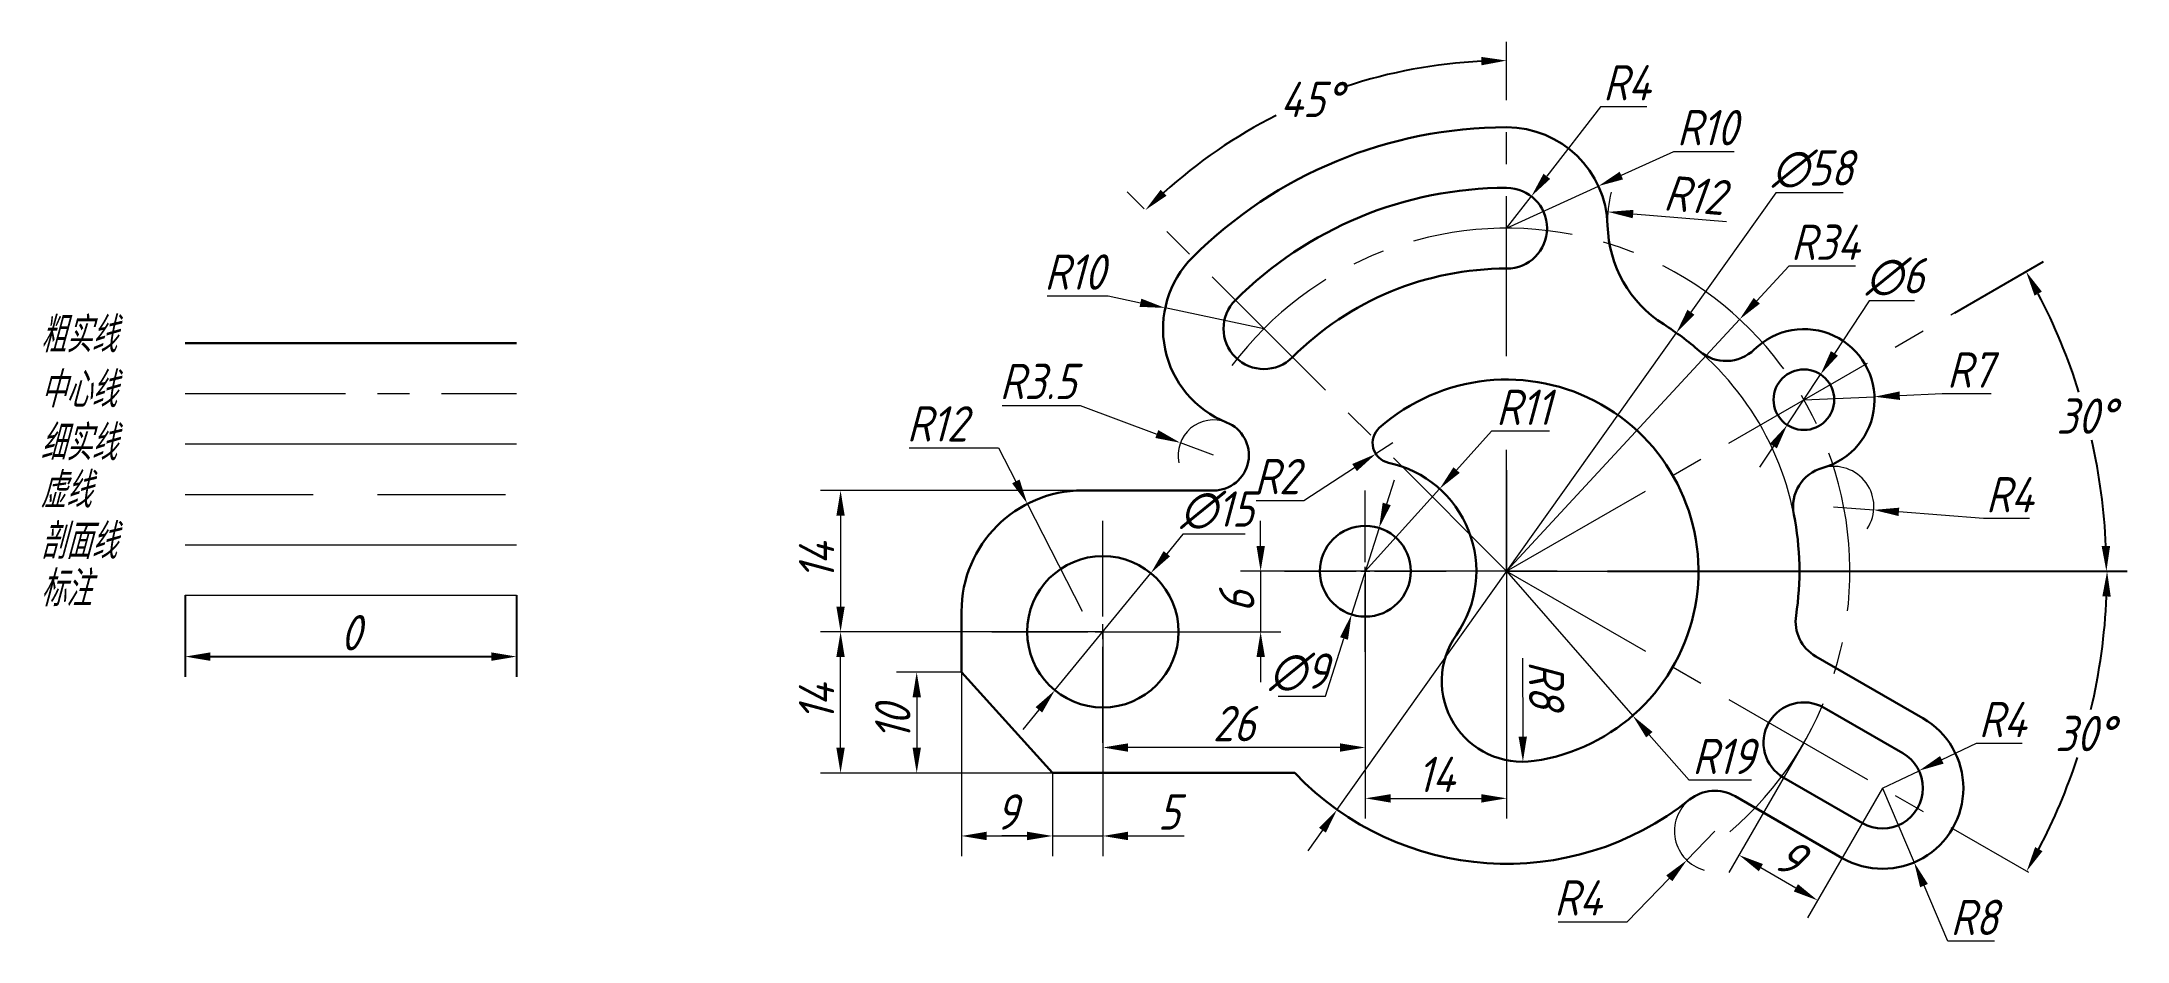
# Model space of a CAD drawing. Header units: millimetres. Extents: x 214 to 420, y 195 to 284.
import ezdxf

# ---------------------------------------------------------------- set-up
doc = ezdxf.new("R2010")
doc.units = ezdxf.units.MM
doc.linetypes.add('CENTER', pattern=[50.8, 31.75, -6.35, 6.35, -6.35])
doc.linetypes.add('DASHED', pattern=[19.05, 12.7, -6.35])
for name, color, linetype, lineweight in [('中心线', 1, 'CENTER', 15), ('中心线 @ 1', 1, 'CENTER', 15), ('剖面线', 8, 'Continuous', 15), ('剖面线 @ 1', 8, 'Continuous', 15), ('标注', 3, 'Continuous', 15), ('标注 @ 1', 3, 'Continuous', 15), ('粗实线', 2, 'Continuous', 30), ('粗实线 @ 1', 2, 'Continuous', 30), ('细实线', 4, 'Continuous', 15), ('细实线 @ 1', 4, 'Continuous', 15), ('虚线', 6, 'DASHED', 15), ('虚线 @ 1', 6, 'DASHED', 15)]:
    doc.layers.add(name, color=color, linetype=linetype, lineweight=lineweight)
doc.styles.add('GB3.5', font='gbeitc.shx', dxfattribs={"bigfont": 'gbcbig.shx'})
doc.dimstyles.new('参数化', dxfattribs={"dimtxt": 3.5, "dimasz": 2.5, "dimexe": 2, "dimexo": 0, "dimtad": 1, "dimtoh": 1, "dimdec": 3, "dimdsep": 46, "dimtxsty": 'GB3.5', "dimcen": 2.5, "dimclrd": 3, "dimclre": 3, "dimclrt": 256, "dimadec": 3, "dimazin": 2, "dimtfac": 1, "dimtdec": 3, "dimtmove": 0, "dimatfit": 3, "dimfxl": 0, "dimlwd": 15, "dimlwe": 15, "dimarcsym": 0})
doc.dimstyles.new('角度', dxfattribs={"dimtxt": 3.5, "dimasz": 2.5, "dimexe": 2, "dimexo": 0, "dimtad": 1, "dimtih": 1, "dimtoh": 1, "dimdec": 3, "dimdsep": 46, "dimtxsty": 'GB3.5', "dimcen": 2.5, "dimadec": 3, "dimazin": 2, "dimtfac": 1, "dimtdec": 3, "dimtmove": 0, "dimatfit": 3, "dimfxl": 0, "dimarcsym": 0})

# ---------------------------------------------------------------- blocks, each defined once
blk = doc.blocks.new('*D3')
at = {"layer": 'Defpoints', "color": 0, "transparency": 16777216}
for p in [(227.74, 229.28), (260.57, 229.28), (260.57, 223.2)]:
    blk.add_point(p, dxfattribs=at)
at = {"layer": '标注', "color": 0, "lineweight": -2, "transparency": 16777216}
for p, q in [((227.74, 229.28), (227.74, 221.2)), ((260.57, 229.28), (260.57, 221.2)), ((230.24, 223.2), (258.07, 223.2))]:
    blk.add_line(p, q, dxfattribs=at)
at = {"layer": '标注', "color": 0, "transparency": 16777216}
for points in [[(230.24, 223.62), (230.24, 222.78), (227.74, 223.2)], [(258.07, 223.62), (258.07, 222.78), (260.57, 223.2)]]:
    blk.add_solid(points, dxfattribs=at)
at = {"layer": '标注', "color": 0, "transparency": 16777216, "insert": (244.15, 225.57), "char_height": 3.5, "attachment_point": 5, "style": 'GB3.5'}
blk.add_mtext('0', dxfattribs=at)
blk = doc.blocks.new('*D6')
at = {"layer": 'Defpoints', "color": 0, "transparency": 16777216}
for p in [(381.73, 256.63), (358.65, 231.66)]:
    blk.add_point(p, dxfattribs=at)
at = {"layer": '标注', "color": 3, "linetype": 'Continuous', "lineweight": 15, "transparency": 16777216}
for p, q in [((386.59, 261.89), (383.43, 258.47)), ((393.2, 261.89), (386.59, 261.89)), ((358.65, 231.66), (381.73, 256.63))]:
    blk.add_line(p, q, dxfattribs=at)
at = {"layer": '标注', "color": 3, "transparency": 16777216}
blk.add_solid([(383.12, 258.75), (383.73, 258.18), (381.73, 256.63)], dxfattribs=at)
at = {"layer": '标注', "transparency": 16777216, "insert": (390.21, 264.27), "char_height": 3.5, "attachment_point": 5, "style": 'GB3.5'}
blk.add_mtext('R34', dxfattribs=at)
blk = doc.blocks.new('*D7')
at = {"layer": 'Defpoints', "color": 0, "transparency": 16777216}
for p in [(399.5, 211.89), (395.89, 210.16)]:
    blk.add_point(p, dxfattribs=at)
at = {"layer": '标注', "color": 3, "linetype": 'Continuous', "lineweight": 15, "transparency": 16777216}
for p, q in [((405.16, 214.59), (401.76, 212.96)), ((409.72, 214.59), (405.16, 214.59)), ((395.89, 210.16), (399.5, 211.89))]:
    blk.add_line(p, q, dxfattribs=at)
at = {"layer": '标注', "color": 3, "transparency": 16777216}
blk.add_solid([(401.58, 213.34), (401.94, 212.59), (399.5, 211.89)], dxfattribs=at)
at = {"layer": '标注', "transparency": 16777216, "insert": (407.76, 216.96), "char_height": 3.5, "attachment_point": 5, "style": 'GB3.5'}
blk.add_mtext('R4', dxfattribs=at)
blk = doc.blocks.new('*D11')
at = {"layer": 'Defpoints', "color": 0, "transparency": 16777216}
for p in [(395.89, 210.16), (399.02, 202.8)]:
    blk.add_point(p, dxfattribs=at)
at = {"layer": '标注', "color": 3, "linetype": 'Continuous', "lineweight": 15, "transparency": 16777216}
for p, q in [((395.89, 210.16), (399.02, 202.8)), ((402.34, 194.98), (400, 200.5)), ((406.98, 194.98), (402.34, 194.98))]:
    blk.add_line(p, q, dxfattribs=at)
at = {"layer": '标注', "color": 3, "transparency": 16777216}
blk.add_solid([(400.38, 200.66), (399.61, 200.34), (399.02, 202.8)], dxfattribs=at)
at = {"layer": '标注', "transparency": 16777216, "insert": (404.97, 197.35), "char_height": 3.5, "attachment_point": 5, "style": 'GB3.5'}
blk.add_mtext('R8', dxfattribs=at)
blk = doc.blocks.new('*D12')
at = {"layer": 'Defpoints', "color": 0, "transparency": 16777216}
for p in [(389.75, 251.17), (386.44, 246.16)]:
    blk.add_point(p, dxfattribs=at)
at = {"layer": '标注', "color": 3, "linetype": 'Continuous', "lineweight": 15, "transparency": 16777216}
for p, q in [((394.56, 258.47), (391.12, 253.26)), ((399.05, 258.47), (394.56, 258.47)), ((386.44, 246.16), (389.75, 251.17)), ((385.07, 244.07), (383.69, 241.98))]:
    blk.add_line(p, q, dxfattribs=at)
at = {"layer": '标注', "color": 3, "transparency": 16777216}
for points in [[(390.77, 253.48), (391.47, 253.03), (389.75, 251.17)], [(384.72, 244.3), (385.42, 243.84), (386.44, 246.16)]]:
    blk.add_solid(points, dxfattribs=at)
at = {"layer": '标注', "transparency": 16777216, "insert": (397.12, 260.84), "char_height": 3.5, "attachment_point": 5, "style": 'GB3.5'}
blk.add_mtext('∅6', dxfattribs=at)
blk = doc.blocks.new('*D17')
at = {"layer": 'Defpoints', "color": 0, "transparency": 16777216}
for p in [(361.1, 268.83), (358.65, 265.66)]:
    blk.add_point(p, dxfattribs=at)
at = {"layer": '标注', "color": 3, "linetype": 'Continuous', "lineweight": 15, "transparency": 16777216}
for p, q in [((367.96, 277.7), (362.63, 270.81)), ((372.52, 277.7), (367.96, 277.7)), ((358.65, 265.66), (361.1, 268.83))]:
    blk.add_line(p, q, dxfattribs=at)
at = {"layer": '标注', "color": 3, "transparency": 16777216}
blk.add_solid([(362.3, 271.06), (362.96, 270.55), (361.1, 268.83)], dxfattribs=at)
at = {"layer": '标注', "transparency": 16777216, "insert": (370.55, 280.08), "char_height": 3.5, "attachment_point": 5, "style": 'GB3.5'}
blk.add_mtext('R4', dxfattribs=at)
blk = doc.blocks.new('*D18')
at = {"layer": 'Defpoints', "color": 0, "transparency": 16777216}
for p in [(367.74, 269.84), (358.65, 265.66)]:
    blk.add_point(p, dxfattribs=at)
at = {"layer": '标注', "color": 3, "linetype": 'Continuous', "lineweight": 15, "transparency": 16777216}
for p, q in [((375.18, 273.25), (370.01, 270.88)), ((381.2, 273.25), (375.18, 273.25)), ((358.65, 265.66), (367.74, 269.84))]:
    blk.add_line(p, q, dxfattribs=at)
at = {"layer": '标注', "color": 3, "transparency": 16777216}
blk.add_solid([(369.84, 271.26), (370.18, 270.5), (367.74, 269.84)], dxfattribs=at)
at = {"layer": '标注', "transparency": 16777216, "insert": (378.51, 275.63), "char_height": 3.5, "attachment_point": 5, "style": 'GB3.5'}
blk.add_mtext('R10', dxfattribs=at)
blk = doc.blocks.new('*D19')
at = {"layer": 'Defpoints', "color": 0, "transparency": 16777216}
for p in [(323.4, 231.47), (313.9, 219.86)]:
    blk.add_point(p, dxfattribs=at)
at = {"layer": '标注', "color": 3, "linetype": 'Continuous', "lineweight": 15, "transparency": 16777216}
for p, q in [((326.57, 235.33), (324.99, 233.4)), ((332.74, 235.33), (326.57, 235.33)), ((313.9, 219.86), (323.4, 231.47)), ((312.31, 217.93), (310.73, 215.99))]:
    blk.add_line(p, q, dxfattribs=at)
at = {"layer": '标注', "color": 3, "transparency": 16777216}
for points in [[(324.67, 233.66), (325.31, 233.14), (323.4, 231.47)], [(311.99, 218.19), (312.64, 217.66), (313.9, 219.86)]]:
    blk.add_solid(points, dxfattribs=at)
at = {"layer": '标注', "transparency": 16777216, "insert": (329.97, 237.71), "char_height": 3.5, "attachment_point": 5, "style": 'GB3.5'}
blk.add_mtext('∅15', dxfattribs=at)
blk = doc.blocks.new('*D20')
at = {"layer": 'Defpoints', "color": 0, "transparency": 16777216}
for p in [(363.65, 231.66), (318.65, 225.66), (334.28, 225.66)]:
    blk.add_point(p, dxfattribs=at)
at = {"layer": '标注', "color": 3, "linetype": 'Continuous', "lineweight": 15, "transparency": 16777216}
for p, q in [((334.28, 234.16), (334.28, 236.66)), ((363.65, 231.66), (332.28, 231.66)), ((334.28, 231.66), (334.28, 225.66)), ((318.65, 225.66), (336.28, 225.66)), ((334.28, 223.16), (334.28, 220.66))]:
    blk.add_line(p, q, dxfattribs=at)
at = {"layer": '标注', "color": 3, "transparency": 16777216}
for points in [[(333.87, 234.16), (334.7, 234.16), (334.28, 231.66)], [(333.87, 223.16), (334.7, 223.16), (334.28, 225.66)]]:
    blk.add_solid(points, dxfattribs=at)
at = {"layer": '标注', "transparency": 16777216, "insert": (331.91, 228.66), "char_height": 3.5, "attachment_point": 5, "rotation": 90, "style": 'GB3.5'}
blk.add_mtext('6', dxfattribs=at)
blk = doc.blocks.new('*D22')
at = {"layer": 'Defpoints', "color": 0, "transparency": 16777216}
for p in [(311.17, 238.34), (316.65, 227.66)]:
    blk.add_point(p, dxfattribs=at)
at = {"layer": '标注', "color": 3, "linetype": 'Continuous', "lineweight": 15, "transparency": 16777216}
for p, q in [((299.45, 243.89), (308.31, 243.89)), ((308.31, 243.89), (310.03, 240.56)), ((316.65, 227.66), (311.17, 238.34))]:
    blk.add_line(p, q, dxfattribs=at)
at = {"layer": '标注', "color": 3, "transparency": 16777216}
blk.add_solid([(310.4, 240.75), (309.66, 240.37), (311.17, 238.34)], dxfattribs=at)
at = {"layer": '标注', "transparency": 16777216, "insert": (302.22, 246.27), "char_height": 3.5, "attachment_point": 5, "style": 'GB3.5'}
blk.add_mtext('R12', dxfattribs=at)
blk = doc.blocks.new('*D23')
at = {"layer": 'Defpoints', "color": 0, "transparency": 16777216}
for p in [(292.67, 225.66), (318.65, 225.66), (313.65, 211.66)]:
    blk.add_point(p, dxfattribs=at)
at = {"layer": '标注', "color": 3, "linetype": 'Continuous', "lineweight": 15, "transparency": 16777216}
for p, q in [((318.65, 225.66), (290.67, 225.66)), ((292.67, 214.16), (292.67, 223.16)), ((313.65, 211.66), (290.67, 211.66))]:
    blk.add_line(p, q, dxfattribs=at)
at = {"layer": '标注', "color": 3, "transparency": 16777216}
for points in [[(292.25, 223.16), (293.08, 223.16), (292.67, 225.66)], [(292.25, 214.16), (293.08, 214.16), (292.67, 211.66)]]:
    blk.add_solid(points, dxfattribs=at)
at = {"layer": '标注', "transparency": 16777216, "insert": (290.29, 218.66), "char_height": 3.5, "attachment_point": 5, "rotation": 90, "style": 'GB3.5'}
blk.add_mtext('14', dxfattribs=at)
blk = doc.blocks.new('*D24')
at = {"layer": 'Defpoints', "color": 0, "transparency": 16777216}
for p in [(304.65, 221.66), (313.65, 211.66), (313.65, 205.42)]:
    blk.add_point(p, dxfattribs=at)
at = {"layer": '标注', "color": 3, "linetype": 'Continuous', "lineweight": 15, "transparency": 16777216}
for p, q in [((304.65, 221.66), (304.65, 203.42)), ((313.65, 211.66), (313.65, 203.42)), ((307.15, 205.42), (311.15, 205.42))]:
    blk.add_line(p, q, dxfattribs=at)
at = {"layer": '标注', "color": 3, "transparency": 16777216}
for points in [[(307.15, 205.84), (307.15, 205), (304.65, 205.42)], [(311.15, 205.84), (311.15, 205), (313.65, 205.42)]]:
    blk.add_solid(points, dxfattribs=at)
at = {"layer": '标注', "transparency": 16777216, "insert": (309.15, 207.8), "char_height": 3.5, "attachment_point": 5, "style": 'GB3.5'}
blk.add_mtext('9', dxfattribs=at)
blk = doc.blocks.new('*D25')
at = {"layer": 'Defpoints', "color": 0, "transparency": 16777216}
for p in [(304.65, 221.66), (300.21, 211.66), (313.65, 211.66)]:
    blk.add_point(p, dxfattribs=at)
at = {"layer": '标注', "color": 3, "linetype": 'Continuous', "lineweight": 15, "transparency": 16777216}
for p, q in [((304.65, 221.66), (298.21, 221.66)), ((300.21, 219.16), (300.21, 214.16)), ((313.65, 211.66), (298.21, 211.66))]:
    blk.add_line(p, q, dxfattribs=at)
at = {"layer": '标注', "color": 3, "transparency": 16777216}
for points in [[(299.8, 219.16), (300.63, 219.16), (300.21, 221.66)], [(299.8, 214.16), (300.63, 214.16), (300.21, 211.66)]]:
    blk.add_solid(points, dxfattribs=at)
at = {"layer": '标注', "transparency": 16777216, "insert": (297.84, 216.66), "char_height": 3.5, "attachment_point": 5, "rotation": 90, "style": 'GB3.5'}
blk.add_mtext('10', dxfattribs=at)
blk = doc.blocks.new('*D26')
at = {"layer": 'Defpoints', "color": 0, "transparency": 16777216}
for p in [(326.33, 244.39), (329.61, 243.16)]:
    blk.add_point(p, dxfattribs=at)
at = {"layer": '标注', "color": 3, "linetype": 'Continuous', "lineweight": 15, "transparency": 16777216}
for p, q in [((308.69, 248.1), (316.39, 248.1)), ((316.39, 248.1), (323.99, 245.26)), ((329.61, 243.16), (326.33, 244.39))]:
    blk.add_line(p, q, dxfattribs=at)
blk.add_arc((329.61, 243.16), 3.5, 68.281, 192.2794, dxfattribs=at)
at = {"layer": '标注', "color": 3, "transparency": 16777216}
blk.add_solid([(324.14, 245.65), (323.85, 244.87), (326.33, 244.39)], dxfattribs=at)
at = {"layer": '标注', "transparency": 16777216, "insert": (312.22, 250.47), "char_height": 3.5, "attachment_point": 5, "style": 'GB3.5'}
blk.add_mtext('R3.5', dxfattribs=at)
blk = doc.blocks.new('*D27')
at = {"layer": 'Defpoints', "color": 0, "transparency": 16777216}
for p in [(368.69, 267.28), (380.64, 266.27)]:
    blk.add_point(p, dxfattribs=at)
at = {"layer": '标注', "color": 3, "linetype": 'Continuous', "lineweight": 15, "transparency": 16777216}
blk.add_line((380.44, 266.28), (371.18, 267.07), dxfattribs=at)
blk.add_arc((380.64, 266.27), 12, 165.611, 181.5705, dxfattribs=at)
at = {"layer": '标注', "color": 3, "transparency": 16777216}
blk.add_solid([(371.21, 267.48), (371.14, 266.65), (368.69, 267.28)], dxfattribs=at)
at = {"layer": '标注', "transparency": 16777216, "insert": (377.25, 268.94), "char_height": 3.5, "attachment_point": 5, "rotation": 355.1603, "style": 'GB3.5'}
blk.add_mtext('R12', dxfattribs=at)
blk = doc.blocks.new('*D28')
at = {"layer": 'Defpoints', "color": 0, "transparency": 16777216}
for p in [(388.1, 248.66), (395.09, 248.96)]:
    blk.add_point(p, dxfattribs=at)
at = {"layer": '标注', "color": 3, "linetype": 'Continuous', "lineweight": 15, "transparency": 16777216}
for p, q in [((388.1, 248.66), (395.09, 248.96)), ((401.8, 249.24), (397.59, 249.06)), ((406.65, 249.24), (401.8, 249.24))]:
    blk.add_line(p, q, dxfattribs=at)
at = {"layer": '标注', "color": 3, "transparency": 16777216}
blk.add_solid([(397.57, 249.48), (397.61, 248.64), (395.09, 248.96)], dxfattribs=at)
at = {"layer": '标注', "transparency": 16777216, "insert": (404.54, 251.61), "char_height": 3.5, "attachment_point": 5, "style": 'GB3.5'}
blk.add_mtext('R7', dxfattribs=at)
blk = doc.blocks.new('*D29')
at = {"layer": 'Defpoints', "color": 0, "transparency": 16777216}
for p in [(346.01, 235.95), (343.29, 227.37)]:
    blk.add_point(p, dxfattribs=at)
at = {"layer": '标注', "color": 3, "linetype": 'Continuous', "lineweight": 15, "transparency": 16777216}
for p, q in [((346.77, 238.33), (347.53, 240.72)), ((346.01, 235.95), (343.29, 227.37)), ((340.72, 219.27), (342.53, 224.99)), ((336.01, 219.27), (340.72, 219.27))]:
    blk.add_line(p, q, dxfattribs=at)
at = {"layer": '标注', "color": 3, "transparency": 16777216}
for points in [[(346.37, 238.46), (347.17, 238.21), (346.01, 235.95)], [(342.14, 225.12), (342.93, 224.87), (343.29, 227.37)]]:
    blk.add_solid(points, dxfattribs=at)
at = {"layer": '标注', "transparency": 16777216, "insert": (338.05, 221.65), "char_height": 3.5, "attachment_point": 5, "style": 'GB3.5'}
blk.add_mtext('∅9', dxfattribs=at)
blk = doc.blocks.new('*D30')
at = {"layer": 'Defpoints', "color": 0, "transparency": 16777216}
for p in [(344.65, 231.66), (318.65, 225.66), (318.65, 214.19)]:
    blk.add_point(p, dxfattribs=at)
at = {"layer": '标注', "color": 3, "linetype": 'Continuous', "lineweight": 15, "transparency": 16777216}
for p, q in [((344.65, 231.66), (344.65, 212.19)), ((318.65, 225.66), (318.65, 212.19)), ((342.15, 214.19), (321.15, 214.19))]:
    blk.add_line(p, q, dxfattribs=at)
at = {"layer": '标注', "color": 3, "transparency": 16777216}
for points in [[(321.15, 214.6), (321.15, 213.77), (318.65, 214.19)], [(342.15, 214.6), (342.15, 213.77), (344.65, 214.19)]]:
    blk.add_solid(points, dxfattribs=at)
at = {"layer": '标注', "transparency": 16777216, "insert": (331.65, 216.56), "char_height": 3.5, "attachment_point": 5, "style": 'GB3.5'}
blk.add_mtext('26', dxfattribs=at)
blk = doc.blocks.new('*D31')
at = {"layer": 'Defpoints', "color": 0, "transparency": 16777216}
for p in [(358.65, 236.66), (344.65, 231.66), (358.65, 209.15)]:
    blk.add_point(p, dxfattribs=at)
at = {"layer": '标注', "color": 3, "linetype": 'Continuous', "lineweight": 15, "transparency": 16777216}
for p, q in [((358.65, 236.66), (358.65, 207.15)), ((344.65, 231.66), (344.65, 207.15)), ((347.15, 209.15), (356.15, 209.15))]:
    blk.add_line(p, q, dxfattribs=at)
at = {"layer": '标注', "color": 3, "transparency": 16777216}
for points in [[(347.15, 209.56), (347.15, 208.73), (344.65, 209.15)], [(356.15, 209.56), (356.15, 208.73), (358.65, 209.15)]]:
    blk.add_solid(points, dxfattribs=at)
at = {"layer": '标注', "transparency": 16777216, "insert": (351.65, 211.52), "char_height": 3.5, "attachment_point": 5, "style": 'GB3.5'}
blk.add_mtext('14', dxfattribs=at)
blk = doc.blocks.new('*D32')
at = {"layer": 'Defpoints', "color": 0, "transparency": 16777216}
for p in [(318.65, 225.66), (313.65, 211.66), (313.65, 205.42)]:
    blk.add_point(p, dxfattribs=at)
at = {"layer": '标注', "color": 3, "linetype": 'Continuous', "lineweight": 15, "transparency": 16777216}
for p, q in [((318.65, 225.66), (318.65, 203.42)), ((313.65, 211.66), (313.65, 203.42)), ((311.15, 205.42), (308.65, 205.42)), ((313.65, 205.42), (318.65, 205.42)), ((321.15, 205.42), (326.72, 205.42))]:
    blk.add_line(p, q, dxfattribs=at)
at = {"layer": '标注', "color": 3, "transparency": 16777216}
for points in [[(311.15, 205.84), (311.15, 205), (313.65, 205.42)], [(321.15, 205.84), (321.15, 205), (318.65, 205.42)]]:
    blk.add_solid(points, dxfattribs=at)
at = {"layer": '标注', "transparency": 16777216, "insert": (325.19, 207.8), "char_height": 3.5, "attachment_point": 5, "style": 'GB3.5'}
blk.add_mtext('5', dxfattribs=at)
blk = doc.blocks.new('*D33')
at = {"layer": 'Defpoints', "color": 0, "transparency": 16777216}
for p in [(352.01, 239.83), (344.65, 231.66)]:
    blk.add_point(p, dxfattribs=at)
at = {"layer": '标注', "color": 3, "linetype": 'Continuous', "lineweight": 15, "transparency": 16777216}
for p, q in [((357.15, 245.53), (353.69, 241.69)), ((362.88, 245.53), (357.15, 245.53)), ((344.65, 231.66), (352.01, 239.83))]:
    blk.add_line(p, q, dxfattribs=at)
at = {"layer": '标注', "color": 3, "transparency": 16777216}
blk.add_solid([(353.38, 241.97), (354, 241.41), (352.01, 239.83)], dxfattribs=at)
at = {"layer": '标注', "transparency": 16777216, "insert": (360.33, 247.91), "char_height": 3.5, "attachment_point": 5, "style": 'GB3.5'}
blk.add_mtext('R11', dxfattribs=at)
blk = doc.blocks.new('*D34')
at = {"layer": 'Defpoints', "color": 0, "transparency": 16777216}
for p in [(358.65, 231.66), (371.14, 217.34)]:
    blk.add_point(p, dxfattribs=at)
at = {"layer": '标注', "color": 3, "linetype": 'Continuous', "lineweight": 15, "transparency": 16777216}
for p, q in [((358.65, 231.66), (371.14, 217.34)), ((376.73, 210.94), (372.78, 215.46)), ((382.89, 210.94), (376.73, 210.94))]:
    blk.add_line(p, q, dxfattribs=at)
blk.add_arc((358.65, 231.66), 19, 305.0659, 319.1311, dxfattribs=at)
at = {"layer": '标注', "color": 3, "transparency": 16777216}
blk.add_solid([(373.1, 215.73), (372.47, 215.19), (371.14, 217.34)], dxfattribs=at)
at = {"layer": '标注', "transparency": 16777216, "insert": (380.12, 213.31), "char_height": 3.5, "attachment_point": 5, "style": 'GB3.5'}
blk.add_mtext('R19', dxfattribs=at)
blk = doc.blocks.new('*D35')
at = {"layer": 'Defpoints', "color": 0, "transparency": 16777216}
for p in [(347.37, 244.38), (345.69, 243.29)]:
    blk.add_point(p, dxfattribs=at)
at = {"layer": '标注', "color": 3, "linetype": 'Continuous', "lineweight": 15, "transparency": 16777216}
for p, q in [((347.37, 244.38), (345.69, 243.29)), ((338.55, 238.68), (343.59, 241.93)), ((333.84, 238.68), (338.55, 238.68))]:
    blk.add_line(p, q, dxfattribs=at)
at = {"layer": '标注', "color": 3, "transparency": 16777216}
blk.add_solid([(343.36, 242.29), (343.81, 241.58), (345.69, 243.29)], dxfattribs=at)
at = {"layer": '标注', "transparency": 16777216, "insert": (335.88, 241.05), "char_height": 3.5, "attachment_point": 5, "style": 'GB3.5'}
blk.add_mtext('R2', dxfattribs=at)
blk = doc.blocks.new('*D36')
at = {"layer": 'Defpoints', "color": 0, "transparency": 16777216}
for p in [(360.22, 220.78), (360.26, 212.78)]:
    blk.add_point(p, dxfattribs=at)
at = {"layer": '标注', "color": 3, "linetype": 'Continuous', "lineweight": 15, "transparency": 16777216}
blk.add_line((360.21, 223.04), (360.25, 215.28), dxfattribs=at)
at = {"layer": '标注', "color": 3, "transparency": 16777216}
blk.add_solid([(360.66, 215.28), (359.83, 215.27), (360.26, 212.78)], dxfattribs=at)
at = {"layer": '标注', "transparency": 16777216, "insert": (362.6, 220.42), "char_height": 3.5, "attachment_point": 5, "rotation": 270.2419, "style": 'GB3.5'}
blk.add_mtext('R8', dxfattribs=at)
blk = doc.blocks.new('*D37')
at = {"layer": 'Defpoints', "color": 0, "transparency": 16777216}
for p in [(403.05, 257.29), (417.16, 241.98), (358.65, 231.66), (358.65, 231.66), (368.65, 231.66)]:
    blk.add_point(p, dxfattribs=at)
at = {"layer": '标注', "color": 0, "lineweight": -2, "transparency": 16777216}
for p, q in [((403.05, 257.29), (411.84, 262.37)), ((368.65, 231.66), (420.06, 231.66))]:
    blk.add_line(p, q, dxfattribs=at)
for start, end in [(17.3852, 27.5889), (2.4111, 12.6411)]:
    blk.add_arc((358.65, 231.66), 59.41, start, end, dxfattribs=at)
at = {"layer": '标注', "color": 0, "transparency": 16777216}
for points in [[(410.94, 258.98), (411.67, 259.38), (410.1, 261.37)], [(418.43, 234.17), (417.59, 234.15), (418.06, 231.66)]]:
    blk.add_solid(points, dxfattribs=at)
at = {"layer": '标注', "color": 0, "transparency": 16777216, "insert": (416.04, 247.04), "char_height": 3.5, "attachment_point": 5, "style": 'GB3.5'}
blk.add_mtext('30°', dxfattribs=at)
blk = doc.blocks.new('*D38')
at = {"layer": 'Defpoints', "color": 0, "transparency": 16777216}
for p in [(358.65, 231.66), (358.65, 231.66), (368.65, 231.66), (417.23, 221.33), (410.34, 201.82)]:
    blk.add_point(p, dxfattribs=at)
at = {"layer": '标注', "color": 0, "lineweight": -2, "transparency": 16777216}
blk.add_line((368.65, 231.66), (420.13, 231.66), dxfattribs=at)
for start, end in [(346.6635, 357.5916), (332.4084, 341.9089)]:
    blk.add_arc((358.65, 231.66), 59.48, start, end, dxfattribs=at)
at = {"layer": '标注', "color": 0, "transparency": 16777216}
for points in [[(417.66, 229.17), (418.49, 229.15), (418.13, 231.66)], [(411.73, 203.91), (411, 204.32), (410.16, 201.92)]]:
    blk.add_solid(points, dxfattribs=at)
at = {"layer": '标注', "color": 0, "transparency": 16777216, "insert": (415.91, 215.57), "char_height": 3.5, "attachment_point": 5, "style": 'GB3.5'}
blk.add_mtext('30°', dxfattribs=at)
blk = doc.blocks.new('*D40')
at = {"layer": 'Defpoints', "color": 0, "transparency": 16777216}
for p in [(388.1, 214.66), (395.89, 210.16), (389.46, 199.03)]:
    blk.add_point(p, dxfattribs=at)
at = {"layer": '标注', "color": 3, "linetype": 'Continuous', "lineweight": 15, "transparency": 16777216}
for p, q in [((388.1, 214.66), (380.67, 201.8)), ((395.89, 210.16), (388.46, 197.3)), ((383.83, 202.28), (387.3, 200.28))]:
    blk.add_line(p, q, dxfattribs=at)
at = {"layer": '标注', "color": 3, "transparency": 16777216}
for points in [[(384.04, 202.64), (383.63, 201.92), (381.67, 203.53)], [(387.51, 200.64), (387.09, 199.92), (389.46, 199.03)]]:
    blk.add_solid(points, dxfattribs=at)
at = {"layer": '标注', "transparency": 16777216, "insert": (386.75, 203.34), "char_height": 3.5, "attachment_point": 5, "rotation": 330, "style": 'GB3.5'}
blk.add_mtext('9', dxfattribs=at)
blk = doc.blocks.new('*D41')
at = {"layer": 'Defpoints', "color": 0, "transparency": 16777216}
for p in [(358.65, 284.15), (345.55, 280.56), (321.05, 269.27), (358.65, 252.97), (358.65, 231.66)]:
    blk.add_point(p, dxfattribs=at)
at = {"layer": '标注', "color": 0, "lineweight": -2, "transparency": 16777216}
for start, end in [(92.8299, 108.3101), (116.8211, 132.1701)]:
    blk.add_arc((358.65, 231.66), 50.62, start, end, dxfattribs=at)
at = {"layer": '标注', "color": 0, "transparency": 16777216}
for points in [[(356.14, 282.64), (356.16, 281.81), (358.65, 282.28)], [(324.95, 268.88), (324.38, 269.48), (322.86, 267.46)]]:
    blk.add_solid(points, dxfattribs=at)
at = {"layer": '标注', "color": 0, "transparency": 16777216, "insert": (339.28, 278.43), "char_height": 3.5, "attachment_point": 5, "style": 'GB3.5'}
blk.add_mtext('45°', dxfattribs=at)
blk = doc.blocks.new('*D42')
at = {"layer": 'Defpoints', "color": 0, "transparency": 16777216}
for p in [(375.46, 255.3), (341.85, 208.03)]:
    blk.add_point(p, dxfattribs=at)
at = {"layer": '标注', "color": 3, "linetype": 'Continuous', "lineweight": 15, "transparency": 16777216}
for p, q in [((385.31, 269.16), (376.9, 257.34)), ((391.99, 269.16), (385.31, 269.16)), ((341.85, 208.03), (375.46, 255.3)), ((340.4, 205.99), (338.95, 203.95))]:
    blk.add_line(p, q, dxfattribs=at)
blk.add_arc((358.65, 231.66), 29, 11.1778, 58.5384, dxfattribs=at)
at = {"layer": '标注', "color": 3, "transparency": 16777216}
for points in [[(376.56, 257.58), (377.24, 257.09), (375.46, 255.3)], [(340.06, 206.23), (340.74, 205.75), (341.85, 208.03)]]:
    blk.add_solid(points, dxfattribs=at)
at = {"layer": '标注', "transparency": 16777216, "insert": (388.96, 271.53), "char_height": 3.5, "attachment_point": 5, "style": 'GB3.5'}
blk.add_mtext('∅58', dxfattribs=at)
blk = doc.blocks.new('*D43')
at = {"layer": 'Defpoints', "color": 0, "transparency": 16777216}
for p in [(316.65, 239.66), (292.67, 225.66), (318.65, 225.66)]:
    blk.add_point(p, dxfattribs=at)
at = {"layer": '标注', "color": 3, "linetype": 'Continuous', "lineweight": 15, "transparency": 16777216}
for p, q in [((316.65, 239.66), (290.67, 239.66)), ((292.67, 237.16), (292.67, 228.16)), ((318.65, 225.66), (290.67, 225.66))]:
    blk.add_line(p, q, dxfattribs=at)
at = {"layer": '标注', "color": 3, "transparency": 16777216}
for points in [[(292.25, 237.16), (293.08, 237.16), (292.67, 239.66)], [(292.25, 228.16), (293.08, 228.16), (292.67, 225.66)]]:
    blk.add_solid(points, dxfattribs=at)
at = {"layer": '标注', "transparency": 16777216, "insert": (290.29, 232.66), "char_height": 3.5, "attachment_point": 5, "rotation": 90, "style": 'GB3.5'}
blk.add_mtext('14', dxfattribs=at)
blk = doc.blocks.new('*U44')
at = {"layer": '中心线', "color": 0, "ltscale": 0.5, "transparency": 16777216}
for p, q in [((0, 1.5), (0, 11)), ((-11, 0), (-1.5, 0)), ((1.5, 0), (11, 0)), ((0, -11), (0, -1.5))]:
    blk.add_line(p, q, dxfattribs=at)
at = {"layer": '中心线', "color": 0, "linetype": 'Continuous', "ltscale": 0.5, "transparency": 16777216}
for p, q in [((-0.75, 0), (0.75, 0)), ((0, -0.75), (0, 0.75))]:
    blk.add_line(p, q, dxfattribs=at)
blk = doc.blocks.new('*U45')
at = {"layer": '中心线', "color": 0, "ltscale": 0.5, "transparency": 16777216}
for p, q in [((0, 0.9), (0, 8)), ((-8, 0), (-0.9, 0)), ((0.9, 0), (8, 0)), ((0, -8), (0, -0.9))]:
    blk.add_line(p, q, dxfattribs=at)
at = {"layer": '中心线', "color": 0, "linetype": 'Continuous', "ltscale": 0.5, "transparency": 16777216}
for p, q in [((-0.45, 0), (0.45, 0)), ((0, -0.45), (0, 0.45))]:
    blk.add_line(p, q, dxfattribs=at)
blk = doc.blocks.new('*D46')
at = {"layer": 'Defpoints', "color": 0, "transparency": 16777216}
for p in [(324.82, 257.76), (334.61, 255.7)]:
    blk.add_point(p, dxfattribs=at)
at = {"layer": '标注', "color": 3, "linetype": 'Continuous', "lineweight": 15, "transparency": 16777216}
for p, q in [((313.15, 258.95), (319.17, 258.95)), ((319.17, 258.95), (322.38, 258.27)), ((334.61, 255.7), (324.82, 257.76))]:
    blk.add_line(p, q, dxfattribs=at)
at = {"layer": '标注', "color": 3, "transparency": 16777216}
blk.add_solid([(322.46, 258.68), (322.29, 257.87), (324.82, 257.76)], dxfattribs=at)
at = {"layer": '标注', "transparency": 16777216, "insert": (315.85, 261.32), "char_height": 3.5, "attachment_point": 5, "style": 'GB3.5'}
blk.add_mtext('R10', dxfattribs=at)
blk = doc.blocks.new('*D76')
at = {"layer": 'Defpoints', "color": 0, "transparency": 16777216}
for p in [(391.03, 238.06), (395.01, 237.74)]:
    blk.add_point(p, dxfattribs=at)
at = {"layer": '标注', "color": 3, "linetype": 'Continuous', "lineweight": 15, "transparency": 16777216}
for p, q in [((391.03, 238.06), (395.01, 237.74)), ((405.88, 236.88), (397.5, 237.55)), ((410.44, 236.88), (405.88, 236.88))]:
    blk.add_line(p, q, dxfattribs=at)
blk.add_arc((391.03, 238.06), 4, 326.8064, 105.4434, dxfattribs=at)
at = {"layer": '标注', "color": 3, "transparency": 16777216}
blk.add_solid([(397.54, 237.96), (397.47, 237.13), (395.01, 237.74)], dxfattribs=at)
at = {"layer": '标注', "transparency": 16777216, "insert": (408.47, 239.25), "char_height": 3.5, "attachment_point": 5, "style": 'GB3.5'}
blk.add_mtext('R4', dxfattribs=at)
blk = doc.blocks.new('*D77')
at = {"layer": 'Defpoints', "color": 0, "transparency": 16777216}
for p in [(379.27, 205.9), (376.5, 203.02)]:
    blk.add_point(p, dxfattribs=at)
at = {"layer": '标注', "color": 3, "linetype": 'Continuous', "lineweight": 15, "transparency": 16777216}
for p, q in [((379.27, 205.9), (376.5, 203.02)), ((370.59, 196.9), (374.76, 201.22)), ((363.74, 196.9), (370.59, 196.9))]:
    blk.add_line(p, q, dxfattribs=at)
blk.add_arc((379.27, 205.9), 4, 128.6763, 254.6756, dxfattribs=at)
at = {"layer": '标注', "color": 3, "transparency": 16777216}
blk.add_solid([(374.46, 201.51), (375.06, 200.93), (376.5, 203.02)], dxfattribs=at)
at = {"layer": '标注', "transparency": 16777216, "insert": (365.71, 199.28), "char_height": 3.5, "attachment_point": 5, "style": 'GB3.5'}
blk.add_mtext('R4', dxfattribs=at)

msp = doc.modelspace()

# ---------------------------------------------------------------- linework, layer by layer
at = {"layer": '中心线', "ltscale": 0.5}
for p, q in [((358.6511, 252.9706), (358.6511, 284.1522)), ((358.6511, 231.6631), (321.0469, 269.2672)), ((358.6511, 231.6631), (403.0464, 257.2947)), ((227.7402, 249.2786), (260.569, 249.2786)), ((358.6511, 231.6631), (358.6511, 243.7067)), ((358.6511, 241.6631), (358.6511, 231.6631)), ((358.6511, 231.6631), (368.6511, 231.6631)), ((358.6511, 231.6631), (410.3386, 201.8213))]:
    msp.add_line(p, q, dxfattribs=at)
msp.add_arc((358.6511, 231.6631), 34, 310.559749, 503.17208, dxfattribs=at)
at = {"layer": '剖面线'}
msp.add_line((227.7402, 234.2786), (260.569, 234.2786), dxfattribs=at)
at = {"layer": '标注'}
msp.add_line((227.7402, 229.2786), (260.569, 229.2786), dxfattribs=at)
at = {"layer": '粗实线'}
for p, q in [((227.7402, 254.2786), (260.569, 254.2786)), ((329.6137, 239.6631), (316.6511, 239.6631)), ((304.6511, 227.6631), (304.6511, 221.6631)), ((399.8902, 217.0913), (389.2734, 223.2208)), ((304.6511, 221.6631), (313.6511, 211.6631)), ((313.6511, 211.6631), (337.6511, 211.6631)), ((391.8902, 203.2349), (381.2734, 209.3644))]:
    msp.add_line(p, q, dxfattribs=at)
msp.add_lwpolyline([(386.0959, 211.199), (393.8902, 206.699, 1), (397.8902, 213.6272), (390.0959, 218.1272, 1), (386.0959, 211.199, 4.25517404)], format="xyb", dxfattribs=at)
for centre, radius in [((388.0959, 248.6631), 3), ((344.6511, 231.6631), 4.5), ((318.6511, 225.6631), 7.5)]:
    msp.add_circle(centre, radius, dxfattribs=at)
for centre, radius, start, end in [((358.6511, 231.6631), 44, 90, 135), ((358.6511, 265.6631), 10, 1.570469, 90), ((358.6511, 231.6631), 38, 90, 135), ((358.6511, 265.6631), 4, 270, 450), ((380.6428, 266.266), 12, 181.570469, 237.562193), ((334.6094, 255.7047), 10, 135, 248.280963), ((358.6511, 231.6631), 30, 90, 135), ((334.6094, 255.7047), 4, 135, 315), ((358.6511, 231.6631), 29, 48.822243, 57.562193), ((388.0959, 248.6631), 7, 285.443364, 494.556636), ((380.3782, 256.5012), 4, 228.822243, 314.556636), ((358.6511, 231.6631), 19, 278.213211, 491.595352), ((329.6137, 243.1631), 3.5, 270, 428.280963), ((347.3654, 244.3766), 2, 131.595352, 257.948477), ((344.6511, 231.6631), 11, 325.03966, 437.948477), ((391.0251, 238.0602), 4, 105.443364, 191.177757), ((316.6511, 227.6631), 12, 90, 180), ((358.6511, 231.6631), 29, 351.323686, 371.177757), ((391.2734, 226.6849), 4, 171.323686, 240), ((360.2225, 220.7759), 8, 145.03966, 278.213211), ((395.8902, 210.1631), 8, 240, 420), ((358.6511, 231.6631), 29, 223.602819, 308.676314), ((379.2734, 205.9003), 4, 60, 128.676314)]:
    msp.add_arc(centre, radius, start, end, dxfattribs=at)
at = {"layer": '细实线'}
msp.add_line((227.7402, 244.2786), (260.569, 244.2786), dxfattribs=at)
at = {"layer": '虚线'}
msp.add_line((227.7402, 239.2786), (260.569, 239.2786), dxfattribs=at)

# ---------------------------------------------------------------- block references
at = {"layer": '中心线', "ltscale": 0.5}
for name, p in [('*U45', (344.6511, 231.6631)), ('*U44', (318.6511, 225.6631))]:
    msp.add_blockref(name, p, dxfattribs=at)

# ---------------------------------------------------------------- texts
at = {"layer": '中心线 @ 1', "ltscale": 0.5, "insert": (213.383, 251.4015), "char_height": 3.5, "attachment_point": 1, "style": 'GB3.5'}
msp.add_mtext_dynamic_manual_height_columns('中心线', width=9.028469, gutter_width=17.5, heights=[0], dxfattribs=at)
at = {"layer": '剖面线 @ 1', "insert": (213.383, 236.3763), "char_height": 3.5, "attachment_point": 1, "style": 'GB3.5'}
msp.add_mtext_dynamic_manual_height_columns('剖面线', width=9.028469, gutter_width=17.5, heights=[3.693], dxfattribs=at)
at = {"layer": '标注 @ 1', "insert": (213.383, 231.681), "char_height": 3.5, "attachment_point": 1, "style": 'GB3.5'}
msp.add_mtext_dynamic_manual_height_columns('标注', width=9.028469, gutter_width=17.5, heights=[0], dxfattribs=at)
at = {"layer": '粗实线 @ 1', "insert": (213.383, 256.8481), "char_height": 3.5, "attachment_point": 1, "style": 'GB3.5'}
msp.add_mtext_dynamic_manual_height_columns('粗实线', width=9.028469, gutter_width=17.5, heights=[0], dxfattribs=at)
at = {"layer": '细实线 @ 1', "insert": (213.383, 246.1427), "char_height": 3.5, "attachment_point": 1, "style": 'GB3.5'}
msp.add_mtext_dynamic_manual_height_columns('细实线', width=9.028469, gutter_width=17.5, heights=[0], dxfattribs=at)
at = {"layer": '虚线 @ 1', "insert": (213.383, 241.4473), "char_height": 3.5, "attachment_point": 1, "style": 'GB3.5'}
msp.add_mtext_dynamic_manual_height_columns('虚线', width=9.028469, gutter_width=17.5, heights=[0], dxfattribs=at)

# ---------------------------------------------------------------- dimensions: what is measured, and where the dimension line sits
at = {"layer": '标注'}
for base, line1, line2, picture, middle in [((345.5493, 280.5597), ((358.6511, 252.9706), (358.6511, 284.1522)), ((358.6511, 231.6631), (321.0469, 269.2672)), '*D41', (339.2791, 278.4313)), ((417.1601, 241.9798), ((358.6511, 231.6631), (368.6511, 231.6631)), ((358.6511, 231.6631), (403.0464, 257.2947)), '*D37', (416.0383, 247.0399))]:
    dim = msp.add_angular_dim_2l(base=base, line1=line1, line2=line2, dimstyle='角度', dxfattribs=at)
    dim.commit()
    dim.dimension.update_dxf_attribs({"geometry": picture, "text_midpoint": middle})
for center, mpoint, picture, middle in [((358.6511, 265.6631), (361.0971, 268.828), '*D17', (370.5504, 277.7036)), ((358.6511, 265.6631), (367.7391, 269.8353), '*D18', (378.5069, 273.2531)), ((380.6428, 266.266), (368.6856, 267.2784), '*D27', (377.0515, 266.5701)), ((358.6511, 231.6631), (381.7285, 256.6317), '*D6', (390.2063, 261.8935)), ((334.6094, 255.7047), (324.8229, 257.7599), '*D46', (319.1689, 258.9472)), ((329.6137, 243.1631), (326.3345, 244.3866), '*D26', (312.2249, 248.0983)), ((316.6511, 227.6631), (311.1688, 238.3376), '*D22', (302.2212, 243.8943)), ((347.3654, 244.3766), (345.6853, 243.2914), '*D35', (335.8786, 238.6796)), ((358.6511, 231.6631), (371.1405, 217.3447), '*D34', (380.1237, 210.9392)), ((360.2225, 220.7759), (360.2563, 212.776), '*D36', (360.2241, 220.4061)), ((395.8902, 210.1631), (399.5004, 211.8854), '*D7', (407.7562, 214.5867)), ((379.2734, 205.9003), (376.4962, 203.0216), '*D77', (365.7095, 196.9044)), ((395.8902, 210.1631), (399.0193, 202.8004), '*D11', (404.9742, 194.9776))]:
    dim = msp.add_radius_dim(center=center, mpoint=mpoint, dimstyle='参数化', dxfattribs=at)
    dim.commit()
    dim.dimension.update_dxf_attribs({"geometry": picture, "text_midpoint": middle, "dimtype": 164})
for p1, p2, picture, middle in [((341.8465, 208.0282), (375.4556, 255.2979), '*D42', (388.9625, 269.1598)), ((386.4449, 246.1583), (389.747, 251.1679), '*D12', (397.1165, 258.4685)), ((313.8985, 219.8611), (323.4036, 231.4651), '*D19', (329.9678, 235.3331)), ((346.0129, 235.952), (343.2892, 227.3741), '*D29', (338.0501, 219.2727))]:
    dim = msp.add_diameter_dim_2p(p1=p1, p2=p2, dimstyle='参数化', dxfattribs=at)
    dim.commit()
    dim.dimension.update_dxf_attribs({"geometry": picture, "text_midpoint": middle, "dimtype": 163})
for center, mpoint, override, picture, middle in [((388.0959, 248.6631), (395.0898, 248.9556), {"dimgap": 0.625, "dimtol": 0, "dimlim": 0, "dimtp": 0.1, "dimtm": 0.1}, '*D28', (401.7992, 249.2362)), ((344.6511, 231.6631), (352.0147, 239.8347), {"dimexe": 1, "dimexo": 1, "dimtm": 1e-09}, '*D33', (360.3271, 245.5335)), ((391.0251, 238.0602), (395.0125, 237.7432), {"dimtp": 0.1, "dimtm": 0.1}, '*D76', (405.8756, 236.8796))]:
    dim = msp.add_radius_dim(center=center, mpoint=mpoint, dimstyle='参数化', override=override, dxfattribs=at)
    dim.commit()
    dim.dimension.update_dxf_attribs({"geometry": picture, "text_midpoint": middle, "dimtype": 164})
for base, p1, p2, picture, middle in [((292.666, 225.6631), (316.6511, 239.6631), (318.6511, 225.6631), '*D43', (292.666, 232.6631)), ((334.2831, 225.6631), (363.6511, 231.6631), (318.6511, 225.6631), '*D20', (334.2831, 228.6631)), ((292.666, 225.6631), (313.6511, 211.6631), (318.6511, 225.6631), '*D23', (292.666, 218.6631)), ((300.2148, 211.6631), (304.6511, 221.6631), (313.6511, 211.6631), '*D25', (300.2148, 216.6631))]:
    dim = msp.add_linear_dim(base=base, p1=p1, p2=p2, angle=90, dimstyle='参数化', dxfattribs=at)
    dim.commit()
    dim.dimension.update_dxf_attribs({"geometry": picture, "text_midpoint": middle, "dimtype": 160})
for base, p1, p2, picture, middle in [((358.6511, 209.1467), (344.6511, 231.6631), (358.6511, 236.6631), '*D31', (351.6511, 209.1467)), ((318.6511, 214.1879), (344.6511, 231.6631), (318.6511, 225.6631), '*D30', (331.6511, 214.1879)), ((313.6511, 205.4211), (318.6511, 225.6631), (313.6511, 211.6631), '*D32', (325.1875, 205.4211))]:
    dim = msp.add_linear_dim(base=base, p1=p1, p2=p2, dimstyle='参数化', dxfattribs=at)
    dim.commit()
    dim.dimension.update_dxf_attribs({"geometry": picture, "text_midpoint": middle, "dimtype": 160})
dim = msp.add_angular_dim_2l(base=(417.2266, 221.3346), line1=((358.6511, 231.6631), (368.6511, 231.6631)), line2=((358.6511, 231.6631), (410.3386, 201.8213)), dimstyle='角度', dxfattribs=at)
dim.commit()
dim.dimension.update_dxf_attribs({"geometry": '*D38', "text_midpoint": (415.9111, 215.5681), "dimtype": 162})
dim = msp.add_linear_dim(base=(260.569, 223.1989), p1=(227.7402, 229.2786), p2=(260.569, 229.2786), text='0', dimstyle='角度', dxfattribs=at)
dim.commit()
dim.dimension.update_dxf_attribs({"geometry": '*D3', "text_midpoint": (244.1546, 225.5739)})
dim = msp.add_linear_dim(base=(313.6511, 205.4211), p1=(304.6511, 221.6631), p2=(313.6511, 211.6631), dimstyle='参数化', dxfattribs=at)
dim.commit()
dim.dimension.update_dxf_attribs({"geometry": '*D24', "text_midpoint": (309.1511, 207.7961)})
dim = msp.add_aligned_dim(p1=(388.0959, 214.6631), p2=(395.8902, 210.1631), distance=-12.8534, dimstyle='参数化', dxfattribs=at)
dim.commit()
dim.dimension.update_dxf_attribs({"geometry": '*D40', "text_midpoint": (386.7538, 203.3385)})

doc.saveas('drawing.dxf')
